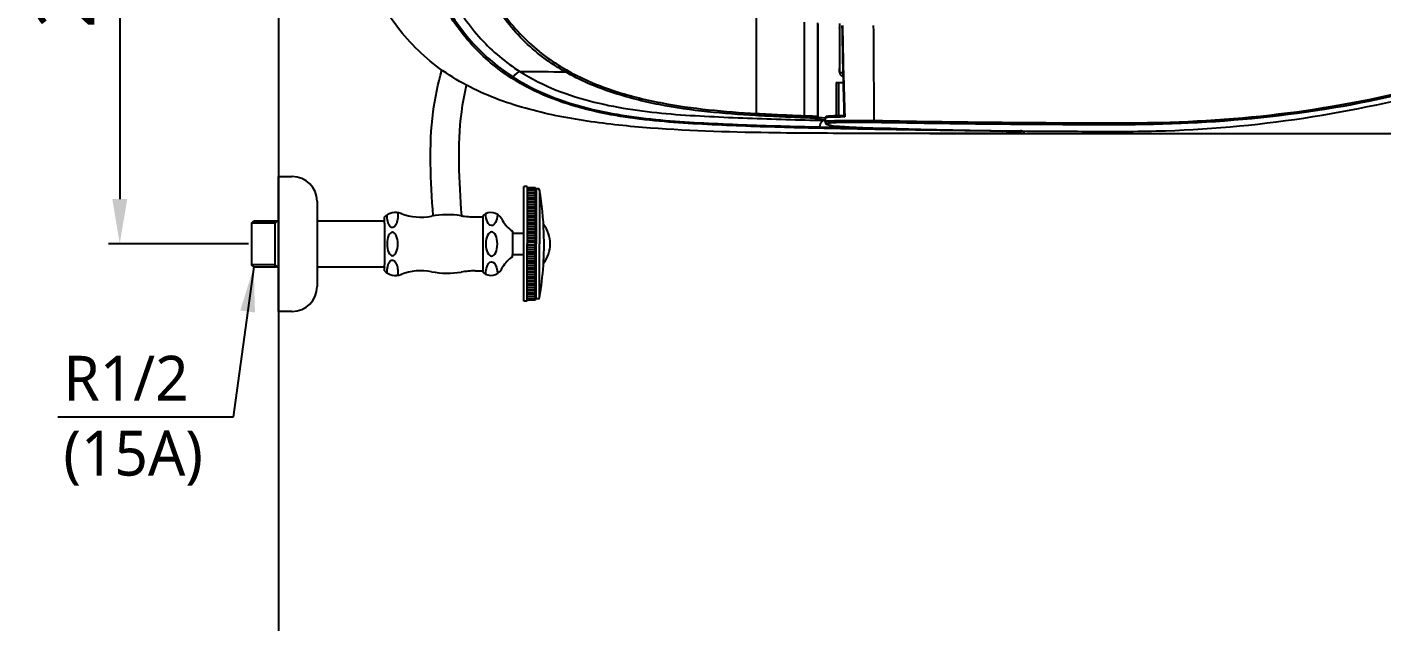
# Model space of a CAD drawing. Extents: x 2340 to 8415, y -46 to 2482.
# Drawn here: x 2370 to 2973, y 1283 to 1548 of the extents above; entities that cross this region are included whole.
import ezdxf

# ---------------------------------------------------------------- set-up
doc = ezdxf.new("R2010")
doc.units = 0
doc.header["$LTSCALE"] = 20
doc.header["$MEASUREMENT"] = 0
doc.layers.get('0').update_dxf_attribs({"linetype": 'CONTINUOUS'})
doc.layers.get('DEFPOINTS').update_dxf_attribs({"linetype": 'CONTINUOUS'})
for name, color, linetype in [('1', 7, 'CONTINUOUS'), ('2', 2, 'CONTINUOUS'), ('4', 4, 'CONTINUOUS'), ('6', 6, 'CONTINUOUS')]:
    doc.layers.add(name, color=color, linetype=linetype)
doc.styles.add('ROMANS', font='NanumGothic.ttf', dxfattribs={"height": 10.144927})
doc.styles.get("Standard").update_dxf_attribs({"font": 'NanumGothic.ttf'})
doc.dimstyles.get("Standard").update_dxf_attribs({"dimtxt": 2.7, "dimasz": 2.5, "dimexe": 1.5, "dimexo": 1.5, "dimgap": 1.5, "dimtad": 1, "dimdec": 0, "dimlfac": 10, "dimzin": 0, "dimdsep": 46, "dimtxsty": 'Standard', "dimcen": 0, "dimclrt": 2, "dimadec": 0, "dimazin": 0, "dimtfac": 1, "dimtdec": 0, "dimtmove": 0, "dimatfit": 3, "dimfxl": 0, "dimtolj": 1, "dimtzin": 0, "dimarcsym": 0})

# ---------------------------------------------------------------- blocks, each defined once
blk = doc.blocks.new('*D30')
at = {"color": 3, "lineweight": -2}
for p, q in [((2482.23, 1701.19), (2406.15, 1701.19)), ((2411.15, 1681.19), (2411.15, 1471.19)), ((2468.39, 1451.19), (2406.15, 1451.19))]:
    blk.add_line(p, q, dxfattribs=at)
at = {"color": 3}
for points in [[(2407.82, 1681.19), (2414.49, 1681.19), (2411.15, 1701.19)], [(2407.82, 1471.19), (2414.49, 1471.19), (2411.15, 1451.19)]]:
    blk.add_solid(points, dxfattribs=at)
at = {"layer": 'DEFPOINTS', "color": 0}
for p in [(2483.73, 1701.19), (2411.15, 1451.19), (2469.89, 1451.19)]:
    blk.add_point(p, dxfattribs=at)
at = {"color": 2, "insert": (2387, 1576.19), "char_height": 26, "attachment_point": 5, "rotation": 90}
blk.add_mtext('\\A1;250', dxfattribs=at)
blk = doc.blocks.new('*D39')
at = {"color": 3, "lineweight": -2}
for p, q in [((2782.46, 1899.59), (3319.79, 1899.59)), ((3314.79, 1879.59), (3314.79, 1520.39)), ((2771.44, 1500.39), (3319.79, 1500.39))]:
    blk.add_line(p, q, dxfattribs=at)
at = {"color": 3}
for points in [[(3311.46, 1879.59), (3318.13, 1879.59), (3314.79, 1899.59)], [(3311.46, 1520.39), (3318.13, 1520.39), (3314.79, 1500.39)]]:
    blk.add_solid(points, dxfattribs=at)
at = {"layer": 'DEFPOINTS', "color": 0}
for p in [(2780.96, 1899.59), (2769.94, 1500.39), (3314.79, 1500.39)]:
    blk.add_point(p, dxfattribs=at)
at = {"color": 2, "insert": (3290.73, 1699.99), "char_height": 26, "attachment_point": 5, "rotation": 90}
blk.add_mtext('\\A1;400', dxfattribs=at)

msp = doc.modelspace()

# ---------------------------------------------------------------- linework, layer by layer
at = {"layer": '1', "color": 0, "linetype": 'Continuous'}
for p, q in [((2731.34, 1547.31), (2731.35, 1547.31)), ((2731.34, 1529.31), (2731.34, 1527.43)), ((2731.35, 1529.31), (2731.34, 1529.31)), ((2729.85, 1522.99), (2729.85, 1508.17)), ((2729.85, 1522.99), (2731, 1522.99)), ((2731, 1507.98), (2731, 1522.99)), ((2731, 1522.99), (2733.06, 1522.99)), ((2724.99, 1506.91), (2724.99, 1505.41))]:
    msp.add_line(p, q, dxfattribs=at)
for centre, major_axis, ratio, start_param, end_param in [((2715.29, 1508.34), (0.039, 0.999), 0.419701, 3.158248, 4.656488), ((2720.54, 1508.06), (0.842, 0.539), 0.999869, 4.114012, 5.713433), ((2720.87, 1507.6), (0.775, 0.632), 0.999905, 4.005887, 5.599177), ((2721.91, 1503.67), (-0.022, -1), 0.481756, 0.038237, 1.154036), ((2725.99, 1505.41), (-1, 0.02), 0.999469, 0.020314, 1.588796), ((2726, 1505.83), (-1, 0.02), 0.99947, 0.020334, 1.589155), ((2746.17, 1506.22), (0.017, 1), 0.443476, 3.178529, 4.629434), ((2753.53, 1503.09), (-0.015, -1), 0.445343, 0.038349, 1.129943), ((2753.53, 1503.09), (0.02, 1), 0.526618, 3.181984, 4.187186), ((2759.65, 1502.99), (0.015, 1), 0.437994, 3.180031, 4.120084), ((2803.84, 1502.34), (0.015, 1), 0.369102, 3.182149, 3.832085), ((2811.39, 1501.94), (0.52, 0.854), 0.997245, 3.688131, 5.25748)]:
    msp.add_ellipse(centre, major_axis=major_axis, ratio=ratio, start_param=start_param, end_param=end_param, dxfattribs=at)
for points, knots in [([(2741.59, 1500.39), (2727.68, 1500.4), (2713.78, 1500.46), (2681.13, 1500.96), (2662.39, 1501.51), (2634.31, 1503.84), (2624.93, 1504.89), (2606.37, 1507.88), (2597.19, 1509.84), (2579.18, 1515.33), (2570.39, 1518.89), (2554.18, 1528.23), (2546.61, 1534.17), (2537.13, 1544.44), (2534.23, 1548.1), (2528.95, 1555.86), (2526.54, 1559.97), (2520.16, 1572.52), (2516.9, 1581.27), (2511.61, 1599.24), (2509.6, 1608.48), (2506.42, 1626.87), (2505.24, 1636.08), (2502.48, 1663.77), (2501.74, 1682.29), (2501.78, 1719.42), (2502.6, 1738.09), (2505.49, 1765.97), (2506.73, 1775.22), (2510.04, 1793.6), (2512.13, 1802.77), (2517.55, 1820.54), (2520.89, 1829.17), (2527.4, 1841.51), (2529.85, 1845.55), (2535.29, 1853.24), (2538.25, 1856.85), (2547.93, 1866.94), (2555.57, 1872.71), (2571.94, 1881.78), (2580.78, 1885.22), (2598.74, 1890.5), (2607.83, 1892.37), (2626.16, 1895.23), (2635.39, 1896.24), (2663.2, 1898.49), (2681.89, 1899.03), (2714.35, 1899.52), (2728.18, 1899.57), (2744, 1899.58)], [0, 0, 0, 0, 0.054995, 0.054995, 0.129163, 0.129163, 0.166246, 0.166246, 0.20333, 0.20333, 0.240414, 0.240414, 0.277498, 0.277498, 0.296039, 0.296039, 0.314581, 0.314581, 0.351665, 0.351665, 0.388749, 0.388749, 0.425833, 0.425833, 0.5, 0.5, 0.574167, 0.574167, 0.611251, 0.611251, 0.648335, 0.648335, 0.685419, 0.685419, 0.703961, 0.703961, 0.722502, 0.722502, 0.759586, 0.759586, 0.79667, 0.79667, 0.833754, 0.833754, 0.870837, 0.870837, 0.945005, 0.945005, 1, 1, 1, 1]), ([(2694.3, 1890.7), (2694.3, 1889.25), (2694.3, 1887.8), (2694.3, 1877.49), (2694.3, 1868.63), (2694.3, 1842.03), (2694.3, 1824.29), (2694.3, 1788.78), (2694.3, 1771.03), (2694.3, 1735.51), (2694.3, 1717.75), (2694.3, 1682.22), (2694.3, 1664.46), (2694.3, 1628.94), (2694.3, 1611.18), (2694.3, 1575.69), (2694.3, 1557.94), (2694.3, 1529.89), (2694.3, 1519.58), (2694.3, 1509.27)], [0, 0, 0, 0, 0.011429, 0.011429, 0.081225, 0.081225, 0.220815, 0.220815, 0.360405, 0.360405, 0.499996, 0.499996, 0.639586, 0.639586, 0.779177, 0.779177, 0.918767, 0.918767, 1, 1, 1, 1]), ([(2585.43, 1525), (2582.2, 1527.07), (2579.09, 1529.35), (2573.15, 1534.35), (2570.3, 1537.09), (2562.4, 1545.77), (2557.88, 1552.29), (2550.21, 1566.4), (2547.15, 1573.79), (2542.06, 1589.01), (2540.04, 1596.86), (2535.08, 1620.38), (2533.16, 1636.2), (2530.47, 1667.96), (2529.9, 1683.91), (2529.9, 1715.93), (2530.46, 1731.96), (2533.16, 1763.73), (2535.08, 1779.54), (2540.01, 1802.98), (2542.01, 1810.77), (2547.11, 1826.08), (2550.17, 1833.47), (2557.75, 1847.48), (2562.36, 1854.14), (2572.92, 1865.77), (2578.96, 1870.83), (2585.43, 1874.97)], [0, 0, 0, 0, 0.03125, 0.03125, 0.0625, 0.0625, 0.125, 0.125, 0.1875, 0.1875, 0.25, 0.25, 0.375, 0.375, 0.5, 0.5, 0.625, 0.625, 0.75, 0.75, 0.8125, 0.8125, 0.875, 0.875, 0.9375, 0.9375, 1, 1, 1, 1]), ([(2586.09, 1874.48), (2579.63, 1870.35), (2573.62, 1865.31), (2563.12, 1853.76), (2558.53, 1847.12), (2550.95, 1833.13), (2547.9, 1825.76), (2542.82, 1810.54), (2540.81, 1802.72), (2535.87, 1779.3), (2533.95, 1763.53), (2531.25, 1731.86), (2530.68, 1715.93), (2530.69, 1683.95), (2531.26, 1668), (2533.97, 1636.29), (2535.9, 1620.5), (2540.86, 1597.04), (2542.88, 1589.22), (2547.95, 1574.09), (2551, 1566.73), (2558.62, 1552.69), (2563.15, 1546.17), (2573.64, 1534.64), (2579.66, 1529.61), (2586.09, 1525.49)], [0, 0, 0, 0, 0.0625, 0.0625, 0.125, 0.125, 0.1875, 0.1875, 0.25, 0.25, 0.375, 0.375, 0.5, 0.5, 0.625, 0.625, 0.75, 0.75, 0.8125, 0.8125, 0.875, 0.875, 0.9375, 0.9375, 1, 1, 1, 1]), ([(2589.13, 1872.01), (2587.57, 1871.01), (2585.98, 1869.93), (2582.93, 1867.7), (2581.45, 1866.54), (2577.09, 1862.9), (2574.34, 1860.26), (2569.15, 1854.57), (2566.69, 1851.48), (2562.2, 1845.05), (2560.16, 1841.71), (2554.59, 1831.39), (2551.57, 1824.06), (2546.58, 1809), (2544.63, 1801.38), (2539.8, 1778.36), (2537.89, 1762.8), (2535.21, 1731.49), (2534.64, 1715.69), (2534.65, 1684.16), (2535.22, 1668.37), (2537.92, 1636.95), (2539.85, 1621.25), (2544.72, 1598.22), (2546.68, 1590.63), (2551.64, 1575.74), (2554.68, 1568.38), (2560.26, 1558.1), (2562.29, 1554.78), (2566.75, 1548.42), (2569.19, 1545.35), (2574.39, 1539.66), (2577.14, 1537.03), (2582.93, 1532.19), (2586, 1529.95), (2589.13, 1527.96)], [0, 0, 0, 0, 0.015625, 0.015625, 0.03125, 0.03125, 0.0625, 0.0625, 0.09375, 0.09375, 0.125, 0.125, 0.1875, 0.1875, 0.25, 0.25, 0.375, 0.375, 0.5, 0.5, 0.625, 0.625, 0.75, 0.75, 0.8125, 0.8125, 0.875, 0.875, 0.90625, 0.90625, 0.9375, 0.9375, 0.96875, 0.96875, 1, 1, 1, 1]), ([(2609.23, 1527.84), (2607.53, 1528.82), (2605.82, 1529.87), (2602.52, 1532.04), (2600.92, 1533.17), (2596.22, 1536.73), (2593.25, 1539.3), (2584.88, 1547.64), (2579.98, 1554.12), (2572.06, 1567.88), (2568.9, 1575.29), (2563.81, 1590.36), (2561.87, 1598.01), (2557.1, 1621.18), (2555.3, 1636.92), (2552.79, 1668.58), (2552.29, 1684.38), (2552.3, 1715.97), (2552.81, 1731.75), (2554.7, 1755.39), (2555.48, 1763.27), (2557.5, 1779.01), (2558.75, 1786.87), (2561.97, 1802.39), (2563.94, 1810.06), (2569.07, 1825.12), (2572.21, 1832.39), (2580.1, 1846.02), (2584.99, 1852.46), (2593.32, 1860.74), (2596.28, 1863.3), (2602.51, 1868), (2605.83, 1870.19), (2609.22, 1872.13)], [0, 0, 0, 0, 0.015625, 0.015625, 0.03125, 0.03125, 0.0625, 0.0625, 0.125, 0.125, 0.1875, 0.1875, 0.25, 0.25, 0.375, 0.375, 0.5, 0.5, 0.625, 0.625, 0.6875, 0.6875, 0.75, 0.75, 0.8125, 0.8125, 0.875, 0.875, 0.9375, 0.9375, 0.96875, 0.96875, 1, 1, 1, 1]), ([(2609.81, 1871.33), (2602.97, 1867.42), (2596.74, 1862.76), (2585.66, 1851.77), (2580.79, 1845.35), (2572.96, 1831.77), (2569.85, 1824.52), (2564.75, 1809.53), (2562.8, 1801.9), (2559.59, 1786.46), (2558.35, 1778.63), (2556.33, 1762.97), (2555.54, 1755.13), (2553.65, 1731.6), (2553.13, 1715.9), (2553.12, 1684.46), (2553.63, 1668.73), (2556.15, 1637.22), (2557.95, 1621.56), (2562.7, 1598.5), (2564.63, 1590.88), (2569.68, 1575.88), (2572.82, 1568.5), (2580.68, 1554.78), (2585.55, 1548.33), (2596.68, 1537.26), (2602.94, 1532.57), (2609.82, 1528.64)], [0, 0, 0, 0, 0.0625, 0.0625, 0.125, 0.125, 0.1875, 0.1875, 0.25, 0.25, 0.3125, 0.3125, 0.375, 0.375, 0.5, 0.5, 0.625, 0.625, 0.75, 0.75, 0.8125, 0.8125, 0.875, 0.875, 0.9375, 0.9375, 1, 1, 1, 1]), ([(3175.31, 1699.99), (3175.31, 1688.62), (3174.08, 1677.47), (3170.4, 1661.07), (3168.86, 1655.66), (3165.14, 1644.96), (3162.96, 1639.7), (3155.62, 1624.5), (3149.62, 1615.01), (3138.94, 1601.77), (3135.1, 1597.58), (3127.15, 1589.6), (3123.04, 1585.76), (3110.32, 1574.71), (3101.3, 1567.93), (3082.34, 1555.58), (3072.57, 1550.1), (3057.49, 1542.85), (3052.4, 1540.59), (3042.08, 1536.39), (3036.84, 1534.46), (3021.04, 1528.91), (3010.33, 1525.53), (2978.05, 1516.56), (2956.47, 1512.2), (2913.37, 1506.34), (2891.78, 1504.84), (2859.63, 1504.17), (2849.03, 1504.23), (2828.02, 1504.28), (2817.62, 1504.33), (2786.64, 1504.59), (2766.3, 1504.88), (2746.17, 1505.22)], [0, 0, 0, 0, 0.0625, 0.0625, 0.09375, 0.09375, 0.125, 0.125, 0.1875, 0.1875, 0.21875, 0.21875, 0.25, 0.25, 0.3125, 0.3125, 0.375, 0.375, 0.40625, 0.40625, 0.4375, 0.4375, 0.5, 0.5, 0.625, 0.625, 0.75, 0.75, 0.8125, 0.8125, 0.875, 0.875, 1, 1, 1, 1]), ([(2746.61, 1506.13), (2766.67, 1505.78), (2786.94, 1505.47), (2817.8, 1505.2), (2828.17, 1505.14), (2849.1, 1505.08), (2859.66, 1505.01), (2891.69, 1505.66), (2913.2, 1507.15), (2956.14, 1512.97), (2977.64, 1517.32), (3009.8, 1526.25), (3020.48, 1529.63), (3036.22, 1535.16), (3041.44, 1537.08), (3051.73, 1541.26), (3056.81, 1543.5), (3071.83, 1550.72), (3081.58, 1556.16), (3100.47, 1568.45), (3109.47, 1575.21), (3122.16, 1586.22), (3126.26, 1590.04), (3134.18, 1597.98), (3138.01, 1602.15), (3148.68, 1615.33), (3154.68, 1624.77), (3162.01, 1639.91), (3164.19, 1645.15), (3167.9, 1655.82), (3169.44, 1661.21), (3173.11, 1677.54), (3174.34, 1688.65), (3174.34, 1699.99)], [0, 0, 0, 0, 0.125, 0.125, 0.1875, 0.1875, 0.25, 0.25, 0.375, 0.375, 0.5, 0.5, 0.5625, 0.5625, 0.59375, 0.59375, 0.625, 0.625, 0.6875, 0.6875, 0.75, 0.75, 0.78125, 0.78125, 0.8125, 0.8125, 0.875, 0.875, 0.90625, 0.90625, 0.9375, 0.9375, 1, 1, 1, 1]), ([(2751.89, 1502.64), (2756.4, 1502.52), (2760.99, 1502.4), (2770.31, 1502.16), (2775.08, 1502.05), (2789.68, 1501.74), (2799.93, 1501.59), (2821.24, 1501.39), (2832.29, 1501.33), (2854.29, 1501.26), (2865.32, 1501.21), (2898.28, 1502.35), (2920.14, 1504.43), (2963.56, 1511.29), (2985.16, 1516.08), (3017.21, 1525.38), (3027.75, 1528.8), (3048.56, 1536.29), (3058.73, 1540.59), (3078.49, 1550.55), (3088.14, 1556.2), (3106.65, 1568.74), (3115.43, 1575.55), (3132.04, 1590.27), (3139.96, 1598.09), (3153.97, 1615.72), (3159.85, 1625.16), (3169.46, 1645.23), (3173.19, 1655.97), (3178.08, 1677.67), (3179.32, 1688.72), (3179.32, 1699.99)], [0, 0, 0, 0, 0.03125, 0.03125, 0.0625, 0.0625, 0.125, 0.125, 0.1875, 0.1875, 0.25, 0.25, 0.375, 0.375, 0.5, 0.5, 0.5625, 0.5625, 0.625, 0.625, 0.6875, 0.6875, 0.75, 0.75, 0.8125, 0.8125, 0.875, 0.875, 0.9375, 0.9375, 1, 1, 1, 1]), ([(2721.87, 1507.6), (2721.87, 1514.6), (2721.87, 1521.6), (2721.87, 1535.43), (2721.87, 1542.26), (2721.87, 1549.08)], [0, 0, 0, 0, 0.506346, 0.506346, 1, 1, 1, 1]), ([(2731.35, 1547.09), (2731.35, 1547.1), (2731.35, 1547.12), (2731.35, 1547.15), (2731.35, 1547.17), (2731.34, 1547.22), (2731.34, 1547.24), (2731.34, 1547.31)], [0, 0, 0, 0, 0.227746, 0.227746, 0.613873, 0.613873, 1, 1, 1, 1]), ([(2731.35, 1547.11), (2731.35, 1547.11), (2731.35, 1547.12), (2731.35, 1547.15), (2731.35, 1547.17), (2731.35, 1547.22), (2731.35, 1547.24), (2731.35, 1547.31)], [0, 0, 0, 0, 0.142914, 0.142914, 0.571457, 0.571457, 1, 1, 1, 1]), ([(2733.48, 1508.25), (2733.38, 1511.19), (2733.3, 1514.12), (2733.12, 1520.47), (2733.04, 1523.88), (2732.79, 1534.34), (2732.64, 1541.39), (2732.51, 1548.45)], [0, 0, 0, 0, 0.219348, 0.219348, 0.474113, 0.474113, 1, 1, 1, 1]), ([(2732.59, 1548.4), (2732.6, 1548.18), (2732.6, 1547.97), (2732.74, 1540.91), (2732.89, 1534.07), (2733.16, 1523.83), (2733.25, 1520.42), (2733.44, 1513.91), (2733.54, 1510.81), (2733.64, 1507.71)], [0, 0, 0, 0, 0.016152, 0.016152, 0.519727, 0.519727, 0.771522, 0.771522, 1, 1, 1, 1]), ([(2721.91, 1502.67), (2710.36, 1502.93), (2698.93, 1503.25), (2681.81, 1503.92), (2676.1, 1504.18), (2664.68, 1504.78), (2658.96, 1505.12), (2641.8, 1506.62), (2630.35, 1508.15), (2613.14, 1512.5), (2607.39, 1514.31), (2596.19, 1518.86), (2590.72, 1521.61), (2585.43, 1525)], [0, 0, 0, 0, 0.25, 0.25, 0.375, 0.375, 0.5, 0.5, 0.75, 0.75, 0.875, 0.875, 1, 1, 1, 1]), ([(2586.09, 1525.49), (2591.36, 1522.11), (2596.9, 1519.34), (2608.08, 1514.81), (2613.74, 1513.04), (2625.17, 1510.16), (2630.94, 1509.06), (2642.43, 1507.32), (2648.15, 1506.68), (2659.57, 1505.69), (2665.27, 1505.36), (2676.66, 1504.75), (2682.35, 1504.5), (2699.42, 1503.83), (2710.82, 1503.52), (2722.34, 1503.26)], [0, 0, 0, 0, 0.125, 0.125, 0.25, 0.25, 0.375, 0.375, 0.5, 0.5, 0.625, 0.625, 0.75, 0.75, 1, 1, 1, 1]), ([(2589.13, 1527.96), (2594.38, 1524.62), (2599.8, 1521.93), (2610.87, 1517.49), (2616.54, 1515.74), (2633.62, 1511.51), (2645, 1510.02), (2662.07, 1508.57), (2667.75, 1508.25), (2679.09, 1507.66), (2684.76, 1507.41), (2701.77, 1506.75), (2713.12, 1506.44), (2724.59, 1506.19)], [0, 0, 0, 0, 0.125, 0.125, 0.25, 0.25, 0.5, 0.5, 0.625, 0.625, 0.75, 0.75, 1, 1, 1, 1]), ([(2693.89, 1508.35), (2679.78, 1509.13), (2665.47, 1510.41), (2643.96, 1514.6), (2636.73, 1516.4), (2622.64, 1521.14), (2615.78, 1524.08), (2609.23, 1527.84)], [0, 0, 0, 0, 0.5, 0.5, 0.75, 0.75, 1, 1, 1, 1]), ([(2609.82, 1528.64), (2616.37, 1524.9), (2623.21, 1521.98), (2637.27, 1517.26), (2644.48, 1515.48), (2665.95, 1511.33), (2680.22, 1510.05), (2694.3, 1509.27)], [0, 0, 0, 0, 0.25, 0.25, 0.5, 0.5, 1, 1, 1, 1]), ([(2731.35, 1529.53), (2731.35, 1529.53), (2731.35, 1529.53), (2731.35, 1529.51), (2731.35, 1529.49), (2731.35, 1529.47), (2731.35, 1529.45), (2731.35, 1529.43), (2731.35, 1529.42), (2731.34, 1529.4), (2731.34, 1529.4), (2731.34, 1529.38), (2731.34, 1529.37), (2731.34, 1529.35), (2731.34, 1529.34), (2731.34, 1529.33), (2731.34, 1529.33), (2731.34, 1529.32), (2731.34, 1529.32), (2731.34, 1529.31)], [0, 0, 0, 0, 0.064703, 0.064703, 0.369501, 0.369501, 0.575074, 0.575074, 0.714752, 0.714752, 0.810865, 0.810865, 0.912681, 0.912681, 0.953289, 0.953289, 0.986654, 0.986654, 1, 1, 1, 1]), ([(2731.35, 1527.53), (2731.35, 1527.51), (2731.35, 1527.5), (2731.34, 1527.46), (2731.34, 1527.45), (2731.34, 1527.43)], [0, 0, 0, 0, 0.554839, 0.554839, 1, 1, 1, 1]), ([(2731.35, 1529.52), (2731.35, 1529.5), (2731.35, 1529.49), (2731.35, 1529.47), (2731.35, 1529.45), (2731.35, 1529.43), (2731.35, 1529.42), (2731.35, 1529.4), (2731.35, 1529.4), (2731.35, 1529.38), (2731.35, 1529.37), (2731.35, 1529.35), (2731.35, 1529.34), (2731.35, 1529.33), (2731.35, 1529.33), (2731.35, 1529.32), (2731.35, 1529.32), (2731.35, 1529.31)], [0, 0, 0, 0, 0.302395, 0.302395, 0.530364, 0.530364, 0.684923, 0.684923, 0.790862, 0.790862, 0.901182, 0.901182, 0.945192, 0.945192, 0.981465, 0.981465, 1, 1, 1, 1]), ([(2731.39, 1527.44), (2731.38, 1527.37), (2731.36, 1527.13), (2731.5, 1526.76), (2731.75, 1526.41), (2732.02, 1526.18), (2732.27, 1526.05), (2732.46, 1525.99), (2732.6, 1525.95), (2732.71, 1525.93), (2732.77, 1525.93), (2732.79, 1525.93)], [0, 0, 0, 0, 0.069182, 0.245647, 0.387796, 0.508892, 0.611414, 0.694884, 0.777447, 0.900659, 1, 1, 1, 1]), ([(2960.6, 1514.2), (2953.79, 1512.86), (2946.96, 1511.66), (2918.59, 1507.25), (2896.92, 1505.23), (2864.23, 1504.17), (2853.3, 1504.24), (2831.49, 1504.31), (2820.56, 1504.37), (2804.67, 1504.53), (2799.45, 1504.59), (2789.23, 1504.75), (2784.21, 1504.84), (2774.48, 1505.04), (2769.79, 1505.15), (2760.59, 1505.39), (2756.06, 1505.51), (2751.6, 1505.63)], [0, 0, 0, 0, 0.095792, 0.095792, 0.397195, 0.397195, 0.547896, 0.547896, 0.698597, 0.698597, 0.773948, 0.773948, 0.849299, 0.849299, 0.924649, 0.924649, 1, 1, 1, 1]), ([(2715.25, 1507.34), (2711.73, 1507.48), (2708.19, 1507.63), (2701.08, 1507.97), (2697.5, 1508.15), (2693.89, 1508.35)], [0, 0, 0, 0, 0.500212, 0.500212, 1, 1, 1, 1]), ([(2694.3, 1509.27), (2694.3, 1509.27), (2694.3, 1509.27), (2697.91, 1509.07), (2701.5, 1508.89), (2708.63, 1508.56), (2712.17, 1508.41), (2715.7, 1508.27)], [0, 0, 0, 0, 0.000003, 0.000003, 0.500044, 0.500044, 1, 1, 1, 1]), ([(2720.51, 1507.06), (2720.49, 1507.09), (2719.98, 1507.13), (2718.15, 1507.22), (2716.81, 1507.28), (2715.25, 1507.34)], [0, 0, 0, 0, 0.5, 0.5, 1, 1, 1, 1]), ([(2715.7, 1508.27), (2717.44, 1508.21), (2718.91, 1508.17), (2720.96, 1508.1), (2721.52, 1508.07), (2721.54, 1508.06)], [0, 0, 0, 0, 0.5, 0.5, 1, 1, 1, 1]), ([(2720.85, 1506.6), (2720.84, 1506.61), (2720.84, 1506.62), (2720.81, 1506.65), (2720.78, 1506.68), (2720.68, 1506.82), (2720.59, 1506.94), (2720.51, 1507.06)], [0, 0, 0, 0, 0.052111, 0.052111, 0.260554, 0.260554, 1, 1, 1, 1]), ([(2733.64, 1507.71), (2731.05, 1507.68), (2728.84, 1507.63), (2725.82, 1507.5), (2725, 1507.42), (2725, 1507.34)], [0, 0, 0, 0, 0.5, 0.5, 1, 1, 1, 1]), ([(2728.65, 1508.13), (2728.32, 1508.12), (2727.5, 1508.08), (2726.5, 1508.02), (2725.83, 1507.95), (2725.5, 1507.89), (2725.34, 1507.85), (2725.15, 1507.73), (2725.01, 1507.52), (2725.01, 1507.39), (2725.02, 1507.34)], [0, 0, 0, 0, 0.146809, 0.402944, 0.662919, 0.800154, 0.89631, 0.942678, 0.982057, 1, 1, 1, 1]), ([(2733.42, 1508.25), (2733.39, 1508.25), (2732.58, 1508.24), (2731.17, 1508.21), (2729.59, 1508.17), (2728.86, 1508.14), (2728.65, 1508.13)], [0, 0, 0, 0, 0.01389, 0.420162, 0.82539, 1, 1, 1, 1]), ([(2733.64, 1507.71), (2733.64, 1507.72), (2733.64, 1507.72), (2733.62, 1507.74), (2733.61, 1507.75), (2733.53, 1507.84), (2733.47, 1507.91), (2733.4, 1508.02), (2733.37, 1508.07), (2733.35, 1508.15), (2733.34, 1508.18), (2733.35, 1508.22), (2733.35, 1508.23), (2733.38, 1508.25), (2733.4, 1508.25), (2733.42, 1508.25)], [0, 0, 0, 0, 0.004491, 0.004491, 0.081293, 0.081293, 0.370534, 0.370534, 0.588023, 0.588023, 0.748905, 0.748905, 0.874195, 0.874195, 1, 1, 1, 1]), ([(2725, 1505.83), (2725, 1505.96), (2727.71, 1506.07), (2734.2, 1506.16), (2736.7, 1506.17), (2741.75, 1506.18), (2744.31, 1506.16), (2746.61, 1506.13)], [0, 0, 0, 0, 0.5, 0.5, 0.75, 0.75, 1, 1, 1, 1]), ([(2725.41, 1504.59), (2725.45, 1504.56), (2725.62, 1504.44), (2725.79, 1504.35), (2725.94, 1504.29), (2726, 1504.28)], [0, 0, 0, 0, 0.164242, 0.677672, 1, 1, 1, 1]), ([(2726, 1504.83), (2726, 1504.81), (2726, 1504.79), (2726, 1504.68), (2725.99, 1504.6), (2725.99, 1504.48), (2725.99, 1504.44), (2725.99, 1504.41)], [0, 0, 0, 0, 0.154236, 0.154236, 0.771181, 0.771181, 1, 1, 1, 1]), ([(2746.17, 1505.22), (2744.02, 1505.26), (2741.63, 1505.28), (2736.91, 1505.27), (2734.58, 1505.25), (2728.52, 1505.14), (2726, 1504.99), (2726, 1504.83)], [0, 0, 0, 0, 0.25, 0.25, 0.5, 0.5, 1, 1, 1, 1]), ([(2726.27, 1504.22), (2726.55, 1504.12), (2727.03, 1504.02), (2728.85, 1503.77), (2730.59, 1503.6), (2735.04, 1503.3), (2737.78, 1503.15), (2741.25, 1503.01), (2741.49, 1503), (2741.74, 1502.99)], [0, 0, 0, 0, 0.223382, 0.223382, 0.597677, 0.597677, 0.971972, 0.971972, 1, 1, 1, 1]), ([(2811.39, 1500.94), (2811.24, 1501.03), (2810.45, 1501.12), (2807.81, 1501.26), (2805.96, 1501.31), (2803.84, 1501.34)], [0, 0, 0, 0, 0.5, 0.5, 1, 1, 1, 1]), ([(2812.4, 1500.32), (2812.36, 1500.35), (2812.32, 1500.38), (2812.1, 1500.5), (2811.94, 1500.61), (2811.64, 1500.79), (2811.51, 1500.87), (2811.39, 1500.94)], [0, 0, 0, 0, 0.124882, 0.124882, 0.624411, 0.624411, 1, 1, 1, 1]), ([(2813.4, 1501.32), (2813.4, 1501.21), (2813.38, 1501.1), (2813.31, 1500.89), (2813.25, 1500.79), (2813.11, 1500.61), (2813.03, 1500.53), (2812.84, 1500.42), (2812.73, 1500.37), (2812.55, 1500.33), (2812.48, 1500.32), (2812.4, 1500.32)], [0, 0, 0, 0, 0.214355, 0.214355, 0.428723, 0.428723, 0.642914, 0.642914, 0.857233, 0.857233, 1, 1, 1, 1]), ([(2812.4, 1500.32), (2793.65, 1500.37), (2774.89, 1500.39), (2751.96, 1500.39), (2747.78, 1500.39), (2741.59, 1500.39)], [0, 0, 0, 0, 0.817829, 0.817829, 1, 1, 1, 1])]:
    msp.add_open_spline(points, degree=3, knots=knots, dxfattribs=at)
for points, degree in [([(2715.7, 1508.27), (2715.7, 1522.13), (2715.69, 1536), (2715.69, 1549.88)], 3), ([(2721.51, 1549.59), (2721.52, 1535.74), (2721.53, 1521.89), (2721.54, 1508.06)], 3), ([(2731.35, 1549.26), (2731.35, 1538.35), (2731.35, 1527.45)], 2), ([(2746.34, 1548.41), (2746.42, 1534.3), (2746.51, 1520.2), (2746.61, 1506.13)], 3), ([(2585.43, 1525), (2585.57, 1524.96), (2585.84, 1525.17), (2586.09, 1525.49)], 3), ([(2589.13, 1527.96), (2588.4, 1527.93), (2587.17, 1526.93), (2586.09, 1525.49)], 3), ([(2589.13, 1527.96), (2595.83, 1527.92), (2602.53, 1527.88), (2609.23, 1527.84)], 3), ([(2609.82, 1528.64), (2609.59, 1528.25), (2609.33, 1527.9), (2609.23, 1527.84)], 3), ([(2731.35, 1527.44), (2731.33, 1527.47), (2731.86, 1527.5), (2732.84, 1527.53)], 3), ([(2731.36, 1527.43), (2731.35, 1527.43), (2731.34, 1527.43), (2731.34, 1527.43)], 3), ([(2731.35, 1527.53), (2731.35, 1529.31)], 1), ([(2732.85, 1525.94), (2732.84, 1525.94), (2732.87, 1525.93), (2732.94, 1525.92)], 3), ([(2694.3, 1509.27), (2694.26, 1508.78), (2694.07, 1508.35), (2693.89, 1508.35)], 3), ([(2720.86, 1506.59), (2720.86, 1506.6), (2720.85, 1506.6), (2720.85, 1506.6)], 3), ([(2724.99, 1506.29), (2722.39, 1506.41), (2721.02, 1506.51), (2720.86, 1506.59)], 3), ([(2721.54, 1508.06), (2721.65, 1507.89), (2721.76, 1507.74), (2721.87, 1507.6)], 3), ([(2721.87, 1507.6), (2721.93, 1507.53), (2722.95, 1507.44), (2724.94, 1507.34)], 3), ([(2725, 1507.34), (2725, 1507.2), (2725, 1507.06), (2724.99, 1506.91)], 3), ([(2725, 1505.83), (2725, 1506.34), (2725, 1506.84), (2725, 1507.34)], 3), ([(2741.84, 1502.28), (2735.15, 1502.4), (2728.51, 1502.53), (2721.91, 1502.67)], 3), ([(2724.59, 1506.19), (2723.67, 1506.19), (2722.75, 1504.99), (2722.34, 1503.26)], 3), ([(2722.34, 1503.26), (2728.79, 1503.11), (2735.27, 1502.99), (2741.8, 1502.87)], 3), ([(2724.59, 1506.19), (2724.72, 1506.18), (2724.86, 1506.18), (2724.99, 1506.18)], 3), ([(2724.99, 1505.41), (2725, 1505.55), (2725, 1505.69), (2725, 1505.83)], 3), ([(2725.99, 1504.41), (2725.99, 1504.35), (2726.08, 1504.28), (2726.27, 1504.22)], 3), ([(2741.74, 1502.99), (2746.25, 1502.81), (2748.96, 1502.73), (2751.89, 1502.64)], 3), ([(2741.8, 1502.87), (2747.16, 1502.77), (2750.54, 1502.71), (2753.92, 1502.66)], 3), ([(2753.53, 1502.09), (2750.29, 1502.14), (2747.06, 1502.19), (2741.84, 1502.28)], 3), ([(2759.65, 1501.99), (2757.55, 1502.02), (2755.51, 1502.05), (2753.53, 1502.09)], 3), ([(2803.84, 1501.34), (2788.83, 1501.57), (2774.12, 1501.77), (2759.65, 1501.99)], 3), ([(2804.21, 1504.55), (2804.21, 1504.74), (2804.21, 1504.94), (2804.21, 1505.13)], 3), ([(2812.39, 1505.03), (2812.39, 1504.84), (2812.39, 1504.66), (2812.39, 1504.47)], 3), ([(2813.15, 1501.48), (2813.24, 1501.42), (2813.32, 1501.37), (2813.4, 1501.32)], 3), ([(2813.4, 1505.02), (2813.4, 1504.46)], 1)]:
    msp.add_open_spline(points, degree=degree, dxfattribs=at)
at = {"layer": '4'}
for p, q in [((2481.76, 1481.19), (2487.76, 1481.19)), ((2481.76, 1421.19), (2481.76, 1481.19)), ((2592.39, 1476.69), (2590.89, 1476.69)), ((2590.89, 1475.69), (2590.89, 1476.69)), ((2592.39, 1476.49), (2592.39, 1476.69)), ((2592.39, 1476.49), (2592.39, 1451.19)), ((2590.89, 1451.19), (2590.89, 1475.69)), ((2595.89, 1475.78), (2592.39, 1475.78)), ((2595.89, 1474.78), (2592.39, 1474.78)), ((2595.89, 1473.78), (2592.39, 1473.78)), ((2595.89, 1472.78), (2592.39, 1472.78)), ((2595.89, 1471.78), (2592.39, 1471.78)), ((2595.89, 1470.78), (2592.39, 1470.78)), ((2595.89, 1476.19), (2592.69, 1476.19)), ((2596.39, 1475.69), (2595.89, 1476.19)), ((2595.89, 1476.19), (2595.89, 1451.19)), ((2597.21, 1475.69), (2596.39, 1475.69)), ((2596.39, 1475.69), (2596.39, 1451.19)), ((2597.8, 1475.19), (2597.8, 1451.19)), ((2498.89, 1470.19), (2498.89, 1432.19)), ((2595.89, 1469.78), (2592.39, 1469.78)), ((2595.89, 1468.78), (2592.39, 1468.78)), ((2595.89, 1467.78), (2592.39, 1467.78)), ((2595.89, 1466.78), (2592.39, 1466.78)), ((2595.89, 1465.78), (2592.39, 1465.78)), ((2595.89, 1464.78), (2592.39, 1464.78)), ((2469.76, 1460.44), (2470.76, 1461.44)), ((2480.26, 1460.44), (2469.76, 1460.44)), ((2469.89, 1441.94), (2469.89, 1460.44)), ((2470.76, 1461.44), (2481.76, 1461.44)), ((2480.26, 1440.94), (2480.26, 1461.44)), ((2480.26, 1460.44), (2481.26, 1461.44)), ((2481.76, 1460.83), (2481.76, 1441.56)), ((2498.89, 1461.44), (2528.88, 1461.44)), ((2528.88, 1460.44), (2528.88, 1463.19)), ((2528.89, 1460.44), (2528.89, 1441.94)), ((2569.17, 1463.22), (2572.8, 1463.22)), ((2571.89, 1463.19), (2572.8, 1463.19)), ((2572.8, 1463.19), (2572.8, 1463.91)), ((2572.8, 1439.19), (2572.8, 1463.19)), ((2580.91, 1462.51), (2581.46, 1461.56)), ((2595.89, 1463.78), (2592.39, 1463.78)), ((2595.89, 1462.78), (2592.39, 1462.78)), ((2595.89, 1461.78), (2592.39, 1461.78)), ((2595.89, 1460.78), (2592.39, 1460.78)), ((2595.89, 1459.78), (2592.39, 1459.78)), ((2595.89, 1458.78), (2592.39, 1458.78)), ((2585.8, 1456.92), (2585.8, 1455.94)), ((2585.8, 1455.94), (2585.8, 1446.44)), ((2585.8, 1455.94), (2590.89, 1455.94)), ((2595.89, 1457.78), (2592.39, 1457.78)), ((2595.89, 1456.78), (2592.39, 1456.78)), ((2595.89, 1455.78), (2592.39, 1455.78)), ((2595.89, 1454.78), (2592.39, 1454.78)), ((2595.89, 1453.78), (2592.39, 1453.78)), ((2595.89, 1452.78), (2592.39, 1452.78)), ((2585.8, 1446.44), (2590.89, 1446.44)), ((2585.8, 1445.46), (2585.8, 1446.44)), ((2590.89, 1425.69), (2590.89, 1451.19)), ((2595.89, 1451.78), (2592.39, 1451.78)), ((2592.39, 1425.89), (2592.39, 1451.19)), ((2595.89, 1450.6), (2592.39, 1450.6)), ((2595.89, 1449.6), (2592.39, 1449.6)), ((2595.89, 1448.6), (2592.39, 1448.6)), ((2595.89, 1447.6), (2592.39, 1447.6)), ((2595.89, 1446.6), (2592.39, 1446.6)), ((2595.89, 1426.19), (2595.89, 1451.19)), ((2596.39, 1426.69), (2596.39, 1451.19)), ((2597.8, 1427.19), (2597.8, 1451.19)), ((2470.76, 1440.94), (2469.76, 1441.94)), ((2480.26, 1441.94), (2469.76, 1441.94)), ((2470.76, 1440.94), (2481.76, 1440.94)), ((2481.26, 1440.94), (2480.26, 1441.94)), ((2498.89, 1440.94), (2528.89, 1440.94)), ((2528.89, 1439.19), (2528.89, 1441.94)), ((2528.89, 1440.94), (2528.89, 1440.76)), ((2528.89, 1439.19), (2528.89, 1440.76)), ((2580.91, 1439.87), (2581.46, 1440.83)), ((2595.89, 1445.6), (2592.39, 1445.6)), ((2595.89, 1444.6), (2592.39, 1444.6)), ((2595.89, 1443.6), (2592.39, 1443.6)), ((2595.89, 1442.6), (2592.39, 1442.6)), ((2595.89, 1441.6), (2592.39, 1441.6)), ((2595.89, 1440.6), (2592.39, 1440.6)), ((2569.17, 1439.19), (2572.8, 1439.19)), ((2572.8, 1438.47), (2572.8, 1439.19)), ((2595.89, 1439.6), (2592.39, 1439.6)), ((2595.89, 1438.6), (2592.39, 1438.6)), ((2595.89, 1437.6), (2592.39, 1437.6)), ((2595.89, 1436.6), (2592.39, 1436.6)), ((2595.89, 1435.6), (2592.39, 1435.6)), ((2595.89, 1434.6), (2592.39, 1434.6)), ((2595.89, 1433.63), (2592.39, 1433.63)), ((2595.89, 1432.63), (2592.39, 1432.63)), ((2595.89, 1431.63), (2592.39, 1431.63)), ((2595.89, 1430.63), (2592.39, 1430.63)), ((2595.89, 1429.63), (2592.39, 1429.63)), ((2595.89, 1428.63), (2592.39, 1428.63)), ((2592.39, 1425.72), (2590.89, 1425.72)), ((2595.89, 1427.63), (2592.39, 1427.63)), ((2595.89, 1426.63), (2592.39, 1426.63)), ((2595.89, 1426.22), (2592.69, 1426.22)), ((2596.39, 1426.72), (2595.89, 1426.22)), ((2597.21, 1426.72), (2596.39, 1426.72)), ((2487.76, 1421.19), (2481.76, 1421.19))]:
    msp.add_line(p, q, dxfattribs=at)
for centre, radius, start, end in [((2487.76, 1470.19), 11, 89.35263, 90), ((2487.89, 1470.19), 11, 0, 90), ((2592.69, 1476.49), 0.3, 180, 270), ((2597.21, 1474.99), 0.7, 9.49341, 90), ((2454.89, 1451.19), 145, 1.94314, 9.49341), ((2533.79, 1458.2), 7, 69.03386, 134.51294), ((2545.18, 1487.95), 24.83, 249.03386, 280.73728), ((2576.27, 1459.83), 5.36, 30, 130.43057), ((2556.89, 1426.22), 38, 80.69517, 100.73727), ((2569.17, 1501.22), 38, 260.69518, 270), ((2593.59, 1468.56), 14, 210, 236.19018), ((2588.63, 1451.15), 14, 0.24727, 38.21407), ((2454.89, 1451.19), 145, 350.50659, 1.94314), ((2588.63, 1451.27), 14, 321.78593, 359.75273), ((2593.59, 1433.83), 14, 123.80982, 150), ((2533.79, 1444.18), 7, 225.5, 290.96614), ((2545.18, 1414.46), 24.83, 79.26272, 110.96614), ((2556.89, 1476.19), 38, 259.26273, 279.30483), ((2569.17, 1401.19), 38, 90, 99.30482), ((2576.27, 1442.55), 5.36, 229.56943, 330), ((2487.89, 1432.19), 11, 270, 0), ((2592.69, 1425.92), 0.3, 90, 180), ((2597.21, 1427.42), 0.7, 270, 350.50659), ((2487.76, 1432.19), 11, 270, 270.64737)]:
    msp.add_arc(centre, radius, start, end, dxfattribs=at)
at = {"layer": '4', "extrusion": (0, 0, -1)}
for centre, major_axis, ratio, start_param, end_param in [((2532.45, 1463.7), (0, -5.22), 0.46009, 4.433611, 7.934688), ((2576.56, 1464.78), (0, -5.4), 0.478204, 4.79078, 7.834251), ((2532.45, 1438.78), (0, -5.22), 0.46009, 1.472186, 5.009627), ((2576.56, 1437.87), (0, -5.4), 0.478204, 1.540108, 4.68362)]:
    msp.add_ellipse(centre, major_axis=major_axis, ratio=ratio, start_param=start_param, end_param=end_param, dxfattribs=at)
for centre, major_axis, ratio in [((2532.45, 1451.19), (0, -5.22), 0.46009), ((2576.56, 1451.19), (0, -5.4), 0.478204)]:
    msp.add_ellipse(centre, major_axis=major_axis, ratio=ratio, dxfattribs=at)
at = {"layer": '4'}
for points, knots in [([(2550.54, 1463.69), (2549.54, 1479.26), (2548.14, 1501.33), (2552.71, 1522.45), (2554.42, 1528.61)], [0, 0, 0, 0, 46.247919, 65.542879, 65.542879, 65.542879, 65.542879]), ([(2563.24, 1463.69), (2562.24, 1479.26), (2560.99, 1498.96), (2564.5, 1517.9), (2565.4, 1521.84)], [0, 0, 0, 0, 46.247919, 58.493408, 58.493408, 58.493408, 58.493408])]:
    msp.add_open_spline(points, degree=3, knots=knots, dxfattribs=at)
at = {"layer": '6'}
msp.add_lwpolyline([(3481.76, 2226.23), (2481.76, 2226.23), (2481.76, 301.19), (4409.26, 301.19), (4409.26, 1326.19)], dxfattribs=at)

# ---------------------------------------------------------------- texts
at = {"layer": '2', "insert": (2386.08, 1372.54), "char_height": 20, "attachment_point": 4, "style": 'ROMANS'}
msp.add_mtext('R1/2\\P(15A)', dxfattribs=at)

# ---------------------------------------------------------------- dimensions: what is measured, and where the dimension line sits
dim = msp.add_linear_dim(base=(3314.79, 1500.39), p1=(2780.96, 1899.59), p2=(2769.94, 1500.39), angle=90, text='400', dimstyle='Standard', override={"dimtxt": 26, "dimasz": 20, "dimexe": 5, "dimgap": 10, "dimlfac": 1, "dimzin": 12, "dimclrd": 3, "dimclre": 3, "dimazin": 2, "dimarcsym": 1})
dim.commit()
dim.dimension.update_dxf_attribs({"geometry": '*D39', "text_midpoint": (3290.73, 1699.99)})
dim = msp.add_linear_dim(base=(2411.15, 1451.19), p1=(2483.73, 1701.19), p2=(2469.89, 1451.19), angle=90, dimstyle='Standard', override={"dimtxt": 26, "dimasz": 20, "dimexe": 5, "dimgap": 10, "dimlfac": 1, "dimzin": 12, "dimclrd": 3, "dimclre": 3, "dimazin": 2, "dimarcsym": 1})
dim.commit()
dim.dimension.update_dxf_attribs({"geometry": '*D30', "text_midpoint": (2387, 1576.19)})

# ---------------------------------------------------------------- leaders
msp.add_leader([(2470.76, 1440.94), (2461.56, 1374.07), (2383.66, 1374.07)], dimstyle='Standard', override={"dimtxt": 20, "dimasz": 20, "dimexe": 5, "dimgap": 10, "dimtad": 0, "dimlfac": 1, "dimzin": 12, "dimclrd": 3, "dimclre": 3, "dimazin": 2, "dimarcsym": 1})

doc.saveas('drawing.dxf')
